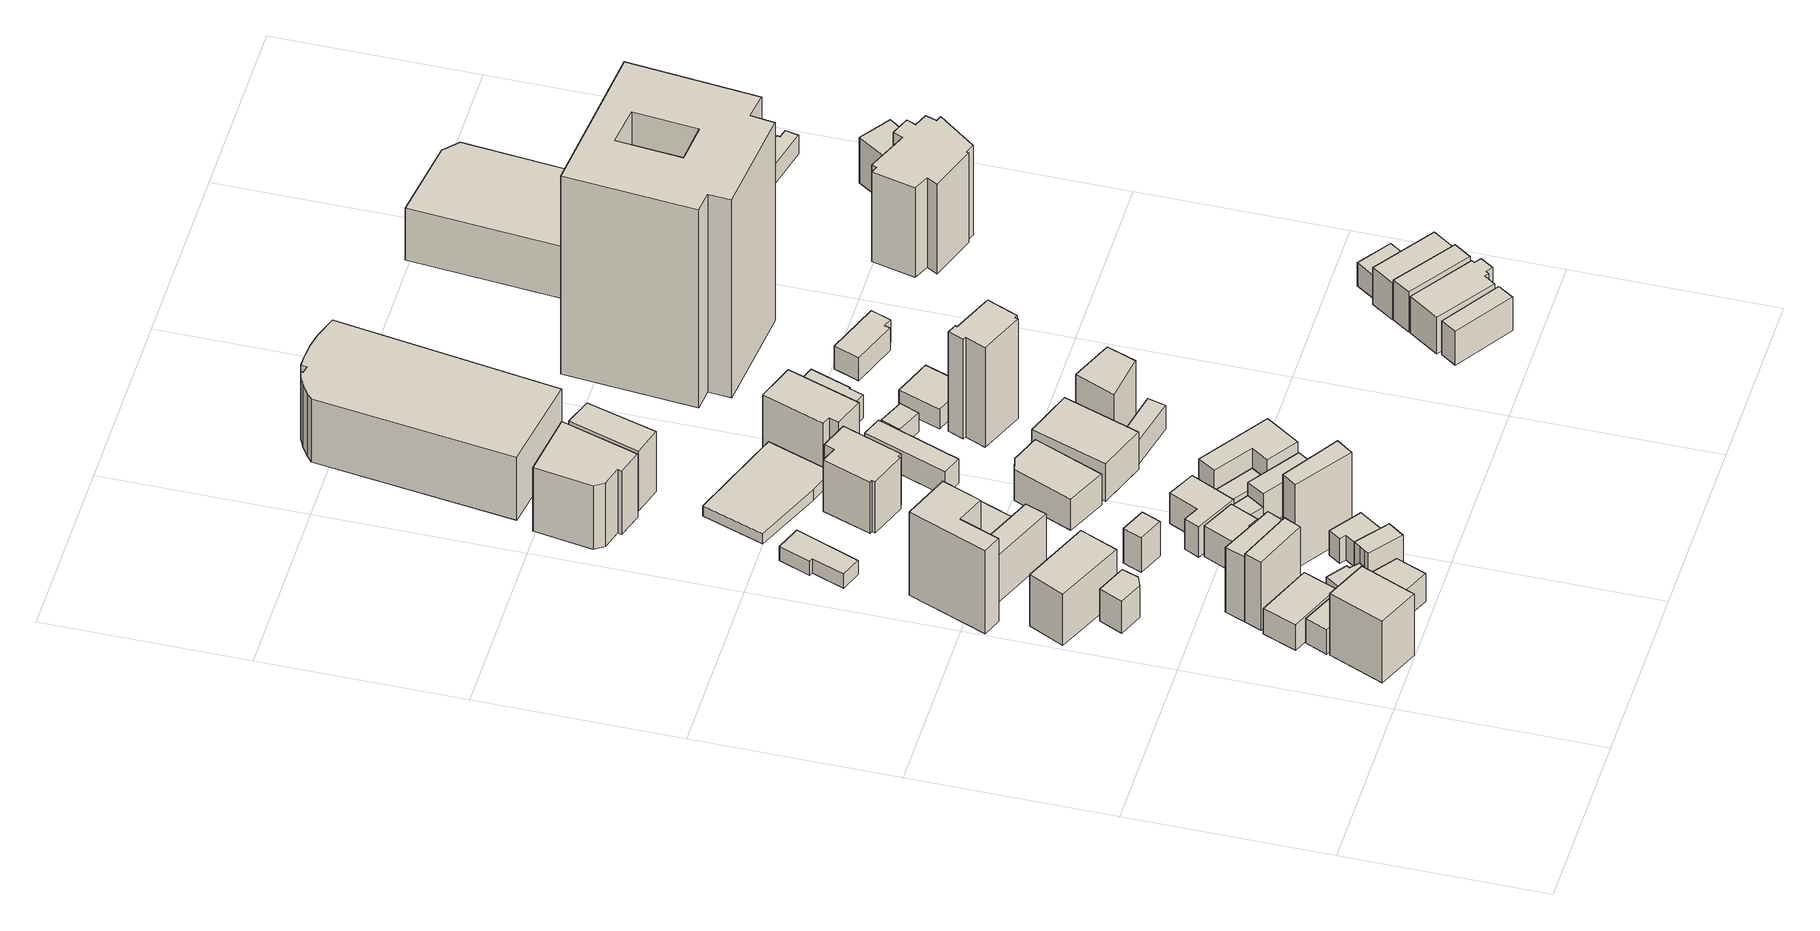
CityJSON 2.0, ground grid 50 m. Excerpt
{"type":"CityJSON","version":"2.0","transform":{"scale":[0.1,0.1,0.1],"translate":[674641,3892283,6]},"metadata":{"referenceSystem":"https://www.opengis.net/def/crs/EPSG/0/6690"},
"CityObjects":{
"building1":{"type":"Building","attributes":{"class":"3002","usage":"401","measuredHeight":18.6,"storeysAboveGround":5,"BuildingDetailAttribute.totalFloorArea":861.42,"BuildingDetailAttribute.buildingFootprintArea":172.28,"BuildingDetailAttribute.buildingRoofEdgeArea":172.28,"BuildingDetailAttribute.urbanPlanType":"21","BuildingDetailAttribute.landUseType":"212","BuildingDetailAttribute.surveyYear":2021,"BuildingIDAttribute.prefecture":"23","BuildingIDAttribute.city":"23106"},"address":[{"country":"日本","locality":"愛知県名古屋市"}],"geometry":[{"type":"Solid","lod":"1","boundaries":[[[[0,1,2,3]],[[2,4,5,3]],[[1,6,4,2]],[[0,7,6,1]],[[3,5,7,0]],[[4,6,7,5]]]]}]},
"building2":{"type":"Building","attributes":{"class":"3001","usage":"411","measuredHeight":17.5,"storeysAboveGround":2,"BuildingDetailAttribute.totalFloorArea":140.37,"BuildingDetailAttribute.buildingFootprintArea":70.19,"BuildingDetailAttribute.buildingRoofEdgeArea":70.19,"BuildingDetailAttribute.urbanPlanType":"21","BuildingDetailAttribute.landUseType":"211","BuildingDetailAttribute.surveyYear":2021,"BuildingIDAttribute.prefecture":"23","BuildingIDAttribute.city":"23106"},"address":[{"country":"日本","locality":"愛知県名古屋市"}],"geometry":[{"type":"Solid","lod":"1","boundaries":[[[[8,9,10,11]],[[10,12,13,11]],[[9,14,12,10]],[[8,15,14,9]],[[11,13,15,8]],[[12,14,15,13]]]]}]},
"building3":{"type":"Building","attributes":{"class":"3001","usage":"401","measuredHeight":13.4,"storeysAboveGround":2,"BuildingDetailAttribute.totalFloorArea":270.18,"BuildingDetailAttribute.buildingFootprintArea":135.09,"BuildingDetailAttribute.buildingRoofEdgeArea":135.09,"BuildingDetailAttribute.urbanPlanType":"21","BuildingDetailAttribute.landUseType":"212","BuildingDetailAttribute.surveyYear":2021,"BuildingIDAttribute.prefecture":"23","BuildingIDAttribute.city":"23106"},"address":[{"country":"日本","locality":"愛知県名古屋市"}],"geometry":[{"type":"Solid","lod":"1","boundaries":[[[[16,17,18,19]],[[18,20,21,19]],[[17,22,20,18]],[[16,23,22,17]],[[19,21,23,16]],[[20,22,23,21]]]]}]},
"building4":{"type":"Building","attributes":{"class":"3001","usage":"411","measuredHeight":12.6,"storeysAboveGround":2,"BuildingDetailAttribute.totalFloorArea":104.06,"BuildingDetailAttribute.buildingFootprintArea":52.03,"BuildingDetailAttribute.buildingRoofEdgeArea":52.03,"BuildingDetailAttribute.urbanPlanType":"21","BuildingDetailAttribute.landUseType":"211","BuildingDetailAttribute.surveyYear":2021,"BuildingIDAttribute.prefecture":"23","BuildingIDAttribute.city":"23106"},"address":[{"country":"日本","locality":"愛知県名古屋市"}],"geometry":[{"type":"Solid","lod":"1","boundaries":[[[[24,25,26,27,28]],[[27,29,30,28]],[[26,31,29,27]],[[25,32,31,26]],[[24,33,32,25]],[[28,30,33,24]],[[29,31,32,33,30]]]]}]},
"building5":{"type":"Building","attributes":{"class":"3001","usage":"401","measuredHeight":8.4,"storeysAboveGround":2,"BuildingDetailAttribute.totalFloorArea":259.31,"BuildingDetailAttribute.buildingFootprintArea":129.66,"BuildingDetailAttribute.buildingRoofEdgeArea":129.66,"BuildingDetailAttribute.urbanPlanType":"21","BuildingDetailAttribute.landUseType":"212","BuildingDetailAttribute.surveyYear":2021,"BuildingIDAttribute.prefecture":"23","BuildingIDAttribute.city":"23106"},"address":[{"country":"日本","locality":"愛知県名古屋市"}],"geometry":[{"type":"Solid","lod":"1","boundaries":[[[[34,35,36,37]],[[36,38,39,37]],[[35,40,38,36]],[[34,41,40,35]],[[37,39,41,34]],[[38,40,41,39]]]]}]},
"building6":{"type":"Building","attributes":{"class":"3002","usage":"401","measuredHeight":18.5,"storeysAboveGround":5,"BuildingDetailAttribute.totalFloorArea":937.95,"BuildingDetailAttribute.buildingFootprintArea":187.59,"BuildingDetailAttribute.buildingRoofEdgeArea":187.59,"BuildingDetailAttribute.urbanPlanType":"21","BuildingDetailAttribute.landUseType":"212","BuildingDetailAttribute.surveyYear":2021,"BuildingIDAttribute.prefecture":"23","BuildingIDAttribute.city":"23106"},"address":[{"country":"日本","locality":"愛知県名古屋市"}],"geometry":[{"type":"Solid","lod":"1","boundaries":[[[[42,43,44,45]],[[44,46,47,45]],[[43,48,46,44]],[[42,49,48,43]],[[45,47,49,42]],[[46,48,49,47]]]]}]},
"building7":{"type":"Building","attributes":{"class":"9999","usage":"412","measuredHeight":20.6,"storeysAboveGround":7,"BuildingDetailAttribute.totalFloorArea":478.21,"BuildingDetailAttribute.buildingFootprintArea":68.32,"BuildingDetailAttribute.buildingRoofEdgeArea":68.32,"BuildingDetailAttribute.urbanPlanType":"21","BuildingDetailAttribute.landUseType":"211","BuildingDetailAttribute.surveyYear":2021,"BuildingIDAttribute.prefecture":"23","BuildingIDAttribute.city":"23106"},"address":[{"country":"日本","locality":"愛知県名古屋市"}],"geometry":[{"type":"Solid","lod":"1","boundaries":[[[[50,51,52,53]],[[52,54,55,53]],[[51,56,54,52]],[[50,57,56,51]],[[53,55,57,50]],[[54,56,57,55]]]]}]},
"building8":{"type":"Building","attributes":{"class":"3002","usage":"412","measuredHeight":20.6,"storeysAboveGround":7,"BuildingDetailAttribute.totalFloorArea":540.97,"BuildingDetailAttribute.buildingFootprintArea":77.28,"BuildingDetailAttribute.buildingRoofEdgeArea":77.28,"BuildingDetailAttribute.urbanPlanType":"21","BuildingDetailAttribute.landUseType":"211","BuildingDetailAttribute.surveyYear":2021,"BuildingIDAttribute.prefecture":"23","BuildingIDAttribute.city":"23106"},"address":[{"country":"日本","locality":"愛知県名古屋市"}],"geometry":[{"type":"Solid","lod":"1","boundaries":[[[[52,58,59,53]],[[59,60,61,53]],[[58,62,60,59]],[[52,63,62,58]],[[53,61,63,52]],[[60,62,63,61]]]]}]},
"building9":{"type":"Building","attributes":{"class":"3001","usage":"402","measuredHeight":7.4,"storeysAboveGround":2,"BuildingDetailAttribute.totalFloorArea":60.34,"BuildingDetailAttribute.buildingFootprintArea":30.17,"BuildingDetailAttribute.buildingRoofEdgeArea":30.17,"BuildingDetailAttribute.urbanPlanType":"21","BuildingDetailAttribute.landUseType":"212","BuildingDetailAttribute.surveyYear":2021,"BuildingIDAttribute.prefecture":"23","BuildingIDAttribute.city":"23106"},"address":[{"country":"日本","locality":"愛知県名古屋市"}],"geometry":[{"type":"Solid","lod":"1","boundaries":[[[[64,65,66,67,68,69,70,71]],[[70,72,73,71]],[[69,74,72,70]],[[68,75,74,69]],[[67,76,75,68]],[[66,77,76,67]],[[65,78,77,66]],[[64,79,78,65]],[[71,73,79,64]],[[72,74,75,76,77,78,79,73]]]]}]},
"building10":{"type":"Building","attributes":{"class":"3002","usage":"412","measuredHeight":26.1,"storeysAboveGround":9,"BuildingDetailAttribute.totalFloorArea":1693.37,"BuildingDetailAttribute.buildingFootprintArea":188.15,"BuildingDetailAttribute.buildingRoofEdgeArea":188.15,"BuildingDetailAttribute.urbanPlanType":"21","BuildingDetailAttribute.landUseType":"211","BuildingDetailAttribute.surveyYear":2021,"BuildingIDAttribute.prefecture":"23","BuildingIDAttribute.city":"23106"},"address":[{"country":"日本","locality":"愛知県名古屋市"}],"geometry":[{"type":"Solid","lod":"1","boundaries":[[[[80,81,82,83,84,85]],[[84,86,87,85]],[[83,88,86,84]],[[82,89,88,83]],[[81,90,89,82]],[[80,91,90,81]],[[85,87,91,80]],[[86,88,89,90,91,87]]]]}]},
"building11":{"type":"Building","attributes":{"class":"3002","usage":"402","measuredHeight":12.4,"storeysAboveGround":3,"BuildingDetailAttribute.totalFloorArea":146.94,"BuildingDetailAttribute.buildingFootprintArea":48.98,"BuildingDetailAttribute.buildingRoofEdgeArea":48.98,"BuildingDetailAttribute.urbanPlanType":"21","BuildingDetailAttribute.landUseType":"212","BuildingDetailAttribute.surveyYear":2021,"BuildingIDAttribute.prefecture":"23","BuildingIDAttribute.city":"23106"},"address":[{"country":"日本","locality":"愛知県名古屋市"}],"geometry":[{"type":"Solid","lod":"1","boundaries":[[[[92,93,94,95,71,70,96,97]],[[96,98,99,97]],[[70,100,98,96]],[[71,101,100,70]],[[95,102,101,71]],[[94,103,102,95]],[[93,104,103,94]],[[92,105,104,93]],[[97,99,105,92]],[[98,100,101,102,103,104,105,99]]]]}]},
"building12":{"type":"Building","attributes":{"class":"3002","usage":"422","measuredHeight":16.2,"storeysAboveGround":5,"BuildingDetailAttribute.totalFloorArea":543.98,"BuildingDetailAttribute.buildingFootprintArea":108.8,"BuildingDetailAttribute.buildingRoofEdgeArea":108.8,"BuildingDetailAttribute.urbanPlanType":"21","BuildingDetailAttribute.landUseType":"214","BuildingDetailAttribute.surveyYear":2021,"BuildingIDAttribute.prefecture":"23","BuildingIDAttribute.city":"23106"},"address":[{"country":"日本","locality":"愛知県名古屋市"}],"geometry":[{"type":"Solid","lod":"1","boundaries":[[[[106,107,108,109,110]],[[109,111,112,110]],[[108,113,111,109]],[[107,114,113,108]],[[106,115,114,107]],[[110,112,115,106]],[[111,113,114,115,112]]]]}]},
"building13":{"type":"Building","attributes":{"class":"3001","usage":"411","measuredHeight":9.3,"storeysAboveGround":3,"BuildingDetailAttribute.totalFloorArea":331.81,"BuildingDetailAttribute.buildingFootprintArea":110.6,"BuildingDetailAttribute.buildingRoofEdgeArea":110.6,"BuildingDetailAttribute.urbanPlanType":"21","BuildingDetailAttribute.landUseType":"211","BuildingDetailAttribute.surveyYear":2021,"BuildingIDAttribute.prefecture":"23","BuildingIDAttribute.city":"23106"},"address":[{"country":"日本","locality":"愛知県名古屋市"}],"geometry":[{"type":"Solid","lod":"1","boundaries":[[[[116,117,118,119,120,121]],[[120,122,123,121]],[[119,124,122,120]],[[118,125,124,119]],[[117,126,125,118]],[[116,127,126,117]],[[121,123,127,116]],[[122,124,125,126,127,123]]]]}]},
"building14":{"type":"Building","attributes":{"class":"3001","usage":"431","measuredHeight":4.3,"storeysAboveGround":1,"BuildingDetailAttribute.totalFloorArea":103.66,"BuildingDetailAttribute.buildingFootprintArea":103.66,"BuildingDetailAttribute.buildingRoofEdgeArea":103.66,"BuildingDetailAttribute.urbanPlanType":"21","BuildingDetailAttribute.landUseType":"222","BuildingDetailAttribute.surveyYear":2021,"BuildingIDAttribute.prefecture":"23","BuildingIDAttribute.city":"23106"},"address":[{"country":"日本","locality":"愛知県名古屋市"}],"geometry":[{"type":"Solid","lod":"1","boundaries":[[[[128,129,130,131,132,133]],[[132,134,135,133]],[[131,136,134,132]],[[130,137,136,131]],[[129,138,137,130]],[[128,139,138,129]],[[133,135,139,128]],[[134,136,137,138,139,135]]]]}]},
"building15":{"type":"Building","attributes":{"class":"3001","usage":"413","measuredHeight":26.4,"storeysAboveGround":2,"BuildingDetailAttribute.totalFloorArea":150.84,"BuildingDetailAttribute.buildingFootprintArea":75.42,"BuildingDetailAttribute.buildingRoofEdgeArea":75.42,"BuildingDetailAttribute.urbanPlanType":"21","BuildingDetailAttribute.landUseType":"223","BuildingDetailAttribute.surveyYear":2021,"BuildingIDAttribute.prefecture":"23","BuildingIDAttribute.city":"23106"},"address":[{"country":"日本","locality":"愛知県名古屋市"}],"geometry":[{"type":"Solid","lod":"1","boundaries":[[[[140,141,142,143,144,145]],[[144,146,147,145]],[[143,148,146,144]],[[142,149,148,143]],[[141,150,149,142]],[[140,151,150,141]],[[145,147,151,140]],[[146,148,149,150,151,147]]]]}]},
"building16":{"type":"Building","attributes":{"class":"3001","usage":"411","measuredHeight":10.5,"storeysAboveGround":4,"BuildingDetailAttribute.totalFloorArea":137.6,"BuildingDetailAttribute.buildingFootprintArea":34.4,"BuildingDetailAttribute.buildingRoofEdgeArea":34.4,"BuildingDetailAttribute.urbanPlanType":"21","BuildingDetailAttribute.landUseType":"211","BuildingDetailAttribute.surveyYear":2021,"BuildingIDAttribute.prefecture":"23","BuildingIDAttribute.city":"23106"},"address":[{"country":"日本","locality":"愛知県名古屋市"}],"geometry":[{"type":"Solid","lod":"1","boundaries":[[[[152,153,154,155]],[[154,156,157,155]],[[153,158,156,154]],[[152,159,158,153]],[[155,157,159,152]],[[156,158,159,157]]]]}]},
"building17":{"type":"Building","attributes":{"class":"3002","usage":"401","measuredHeight":16.3,"storeysAboveGround":2,"BuildingDetailAttribute.totalFloorArea":412.41,"BuildingDetailAttribute.buildingFootprintArea":206.21,"BuildingDetailAttribute.buildingRoofEdgeArea":206.21,"BuildingDetailAttribute.urbanPlanType":"21","BuildingDetailAttribute.landUseType":"212","BuildingDetailAttribute.surveyYear":2021,"BuildingIDAttribute.prefecture":"23","BuildingIDAttribute.city":"23106"},"address":[{"country":"日本","locality":"愛知県名古屋市"}],"geometry":[{"type":"Solid","lod":"1","boundaries":[[[[160,161,162,163,164]],[[163,165,166,164]],[[162,167,165,163]],[[161,168,167,162]],[[160,169,168,161]],[[164,166,169,160]],[[165,167,168,169,166]]]]}]},
"building18":{"type":"Building","attributes":{"class":"3002","usage":"412","measuredHeight":27.3,"storeysAboveGround":7,"BuildingDetailAttribute.totalFloorArea":548.34,"BuildingDetailAttribute.buildingFootprintArea":78.33,"BuildingDetailAttribute.buildingRoofEdgeArea":78.33,"BuildingDetailAttribute.urbanPlanType":"21","BuildingDetailAttribute.landUseType":"211","BuildingDetailAttribute.surveyYear":2021,"BuildingIDAttribute.prefecture":"23","BuildingIDAttribute.city":"23106"},"address":[{"country":"日本","locality":"愛知県名古屋市"}],"geometry":[{"type":"Solid","lod":"1","boundaries":[[[[170,171,172,173]],[[172,174,175,173]],[[171,176,174,172]],[[170,177,176,171]],[[173,175,177,170]],[[174,176,177,175]]]]}]},
"building19":{"type":"Building","attributes":{"class":"3002","usage":"401","measuredHeight":9.2,"storeysAboveGround":3,"BuildingDetailAttribute.totalFloorArea":333,"BuildingDetailAttribute.buildingFootprintArea":111,"BuildingDetailAttribute.buildingRoofEdgeArea":111,"BuildingDetailAttribute.urbanPlanType":"21","BuildingDetailAttribute.landUseType":"212","BuildingDetailAttribute.surveyYear":2021,"BuildingIDAttribute.prefecture":"23","BuildingIDAttribute.city":"23106"},"address":[{"country":"日本","locality":"愛知県名古屋市"}],"geometry":[{"type":"Solid","lod":"1","boundaries":[[[[178,179,180,181,182,183]],[[182,184,185,183]],[[181,186,184,182]],[[180,187,186,181]],[[179,188,187,180]],[[178,189,188,179]],[[183,185,189,178]],[[184,186,187,188,189,185]]]]}]},
"building20":{"type":"Building","attributes":{"class":"3001","usage":"401","measuredHeight":10.1,"storeysAboveGround":2,"BuildingDetailAttribute.totalFloorArea":52.6,"BuildingDetailAttribute.buildingFootprintArea":26.3,"BuildingDetailAttribute.buildingRoofEdgeArea":26.3,"BuildingDetailAttribute.urbanPlanType":"21","BuildingDetailAttribute.landUseType":"212","BuildingDetailAttribute.surveyYear":2021,"BuildingIDAttribute.prefecture":"23","BuildingIDAttribute.city":"23106"},"address":[{"country":"日本","locality":"愛知県名古屋市"}],"geometry":[{"type":"Solid","lod":"1","boundaries":[[[[190,191,192,193]],[[192,194,195,193]],[[191,196,194,192]],[[190,197,196,191]],[[193,195,197,190]],[[194,196,197,195]]]]}]},
"building21":{"type":"Building","attributes":{"class":"9999","usage":"401","measuredHeight":13.1,"storeysAboveGround":2,"BuildingDetailAttribute.totalFloorArea":113.95,"BuildingDetailAttribute.buildingFootprintArea":56.98,"BuildingDetailAttribute.buildingRoofEdgeArea":56.98,"BuildingDetailAttribute.urbanPlanType":"21","BuildingDetailAttribute.landUseType":"212","BuildingDetailAttribute.surveyYear":2021,"BuildingIDAttribute.prefecture":"23","BuildingIDAttribute.city":"23106"},"address":[{"country":"日本","locality":"愛知県名古屋市"}],"geometry":[{"type":"Solid","lod":"1","boundaries":[[[[198,199,200,201]],[[200,202,203,201]],[[199,204,202,200]],[[198,205,204,199]],[[201,203,205,198]],[[202,204,205,203]]]]}]},
"building22":{"type":"Building","attributes":{"class":"3002","usage":"401","measuredHeight":11.2,"storeysAboveGround":3,"BuildingDetailAttribute.totalFloorArea":230.41,"BuildingDetailAttribute.buildingFootprintArea":76.8,"BuildingDetailAttribute.buildingRoofEdgeArea":76.8,"BuildingDetailAttribute.urbanPlanType":"21","BuildingDetailAttribute.landUseType":"212","BuildingDetailAttribute.surveyYear":2021,"BuildingIDAttribute.prefecture":"23","BuildingIDAttribute.city":"23106"},"address":[{"country":"日本","locality":"愛知県名古屋市"}],"geometry":[{"type":"Solid","lod":"1","boundaries":[[[[206,207,208,209]],[[208,210,211,209]],[[207,212,210,208]],[[206,213,212,207]],[[209,211,213,206]],[[210,212,213,211]]]]}]},
"building23":{"type":"Building","attributes":{"class":"3002","usage":"402","measuredHeight":19.2,"storeysAboveGround":5,"BuildingDetailAttribute.totalFloorArea":1369.75,"BuildingDetailAttribute.buildingFootprintArea":273.95,"BuildingDetailAttribute.buildingRoofEdgeArea":273.95,"BuildingDetailAttribute.urbanPlanType":"21","BuildingDetailAttribute.landUseType":"212","BuildingDetailAttribute.surveyYear":2021,"BuildingIDAttribute.prefecture":"23","BuildingIDAttribute.city":"23106"},"address":[{"country":"日本","locality":"愛知県名古屋市中区千代田五丁目７０５"}],"geometry":[{"type":"Solid","lod":"1","boundaries":[[[[214,215,216,217,218,219,220]],[[219,221,222,220]],[[218,223,221,219]],[[217,224,223,218]],[[216,225,224,217]],[[215,226,225,216]],[[214,227,226,215]],[[220,222,227,214]],[[221,223,224,225,226,227,222]]]]}]},
"building24":{"type":"Building","attributes":{"class":"3002","usage":"401","measuredHeight":19.5,"storeysAboveGround":4,"BuildingDetailAttribute.totalFloorArea":718.8,"BuildingDetailAttribute.buildingFootprintArea":179.7,"BuildingDetailAttribute.buildingRoofEdgeArea":179.7,"BuildingDetailAttribute.urbanPlanType":"21","BuildingDetailAttribute.landUseType":"212","BuildingDetailAttribute.surveyYear":2021,"BuildingIDAttribute.prefecture":"23","BuildingIDAttribute.city":"23106"},"address":[{"country":"日本","locality":"愛知県名古屋市"}],"geometry":[{"type":"Solid","lod":"1","boundaries":[[[[228,229,230,231,232,233,234,235,236,237]],[[236,238,239,237]],[[235,240,238,236]],[[234,241,240,235]],[[233,242,241,234]],[[232,243,242,233]],[[231,244,243,232]],[[230,245,244,231]],[[229,246,245,230]],[[228,247,246,229]],[[237,239,247,228]],[[238,240,241,242,243,244,245,246,247,239]]]]}]},
"building25":{"type":"Building","attributes":{"class":"3001","usage":"422","measuredHeight":14.4,"storeysAboveGround":3,"BuildingDetailAttribute.totalFloorArea":583.63,"BuildingDetailAttribute.buildingFootprintArea":194.54,"BuildingDetailAttribute.buildingRoofEdgeArea":194.54,"BuildingDetailAttribute.urbanPlanType":"21","BuildingDetailAttribute.landUseType":"214","BuildingDetailAttribute.surveyYear":2021,"BuildingIDAttribute.prefecture":"23","BuildingIDAttribute.city":"23106"},"address":[{"country":"日本","locality":"愛知県名古屋市中区千代田五丁目１５０１"}],"geometry":[{"type":"Solid","lod":"1","boundaries":[[[[248,249,250,251,252]],[[251,253,254,252]],[[250,255,253,251]],[[249,256,255,250]],[[248,257,256,249]],[[252,254,257,248]],[[253,255,256,257,254]]]]}]},
"building26":{"type":"Building","attributes":{"class":"3002","usage":"401","measuredHeight":14.2,"storeysAboveGround":4,"BuildingDetailAttribute.totalFloorArea":604,"BuildingDetailAttribute.buildingFootprintArea":151,"BuildingDetailAttribute.buildingRoofEdgeArea":151,"BuildingDetailAttribute.urbanPlanType":"21","BuildingDetailAttribute.landUseType":"212","BuildingDetailAttribute.surveyYear":2021,"BuildingIDAttribute.prefecture":"23","BuildingIDAttribute.city":"23106"},"address":[{"country":"日本","locality":"愛知県名古屋市"}],"geometry":[{"type":"Solid","lod":"1","boundaries":[[[[258,259,260,261,262,263]],[[262,264,265,263]],[[261,266,264,262]],[[260,267,266,261]],[[259,268,267,260]],[[258,269,268,259]],[[263,265,269,258]],[[264,266,267,268,269,265]]]]}]},
"building27":{"type":"Building","attributes":{"class":"3003","usage":"431","measuredHeight":4.3,"storeysAboveGround":1,"BuildingDetailAttribute.totalFloorArea":435.88,"BuildingDetailAttribute.buildingFootprintArea":435.88,"BuildingDetailAttribute.buildingRoofEdgeArea":435.88,"BuildingDetailAttribute.urbanPlanType":"21","BuildingDetailAttribute.landUseType":"222","BuildingDetailAttribute.surveyYear":2021,"BuildingIDAttribute.prefecture":"23","BuildingIDAttribute.city":"23106"},"address":[{"country":"日本","locality":"愛知県名古屋市"}],"geometry":[{"type":"Solid","lod":"1","boundaries":[[[[270,271,272,273,274]],[[273,275,276,274]],[[272,277,275,273]],[[271,278,277,272]],[[270,279,278,271]],[[274,276,279,270]],[[275,277,278,279,276]]]]}]},
"building28":{"type":"Building","attributes":{"class":"3002","usage":"401","measuredHeight":19.1,"storeysAboveGround":5,"BuildingDetailAttribute.totalFloorArea":675.75,"BuildingDetailAttribute.buildingFootprintArea":135.15,"BuildingDetailAttribute.buildingRoofEdgeArea":135.15,"BuildingDetailAttribute.urbanPlanType":"21","BuildingDetailAttribute.landUseType":"212","BuildingDetailAttribute.surveyYear":2021,"BuildingIDAttribute.prefecture":"23","BuildingIDAttribute.city":"23106"},"address":[{"country":"日本","locality":"愛知県名古屋市"}],"geometry":[{"type":"Solid","lod":"1","boundaries":[[[[280,281,282,283]],[[282,284,285,283]],[[281,286,284,282]],[[280,287,286,281]],[[283,285,287,280]],[[284,286,287,285]]]]}]},
"building29":{"type":"Building","attributes":{"class":"3002","usage":"422","measuredHeight":12.3,"storeysAboveGround":3,"BuildingDetailAttribute.totalFloorArea":775.53,"BuildingDetailAttribute.buildingFootprintArea":258.51,"BuildingDetailAttribute.buildingRoofEdgeArea":258.51,"BuildingDetailAttribute.urbanPlanType":"21","BuildingDetailAttribute.landUseType":"214","BuildingDetailAttribute.surveyYear":2021,"BuildingIDAttribute.prefecture":"23","BuildingIDAttribute.city":"23106"},"address":[{"country":"日本","locality":"愛知県名古屋市"}],"geometry":[{"type":"Solid","lod":"1","boundaries":[[[[288,289,290,291]],[[290,292,293,291]],[[289,294,292,290]],[[288,295,294,289]],[[291,293,295,288]],[[292,294,295,293]]]]}]},
"building30":{"type":"Building","attributes":{"class":"9999","usage":"431","measuredHeight":7.3,"storeysAboveGround":2,"BuildingDetailAttribute.totalFloorArea":230.33,"BuildingDetailAttribute.buildingFootprintArea":115.17,"BuildingDetailAttribute.buildingRoofEdgeArea":115.17,"BuildingDetailAttribute.urbanPlanType":"21","BuildingDetailAttribute.landUseType":"213","BuildingDetailAttribute.surveyYear":2021,"BuildingIDAttribute.prefecture":"23","BuildingIDAttribute.city":"23106"},"address":[{"country":"日本","locality":"愛知県名古屋市"}],"geometry":[{"type":"Solid","lod":"1","boundaries":[[[[296,297,298,299]],[[298,300,301,299]],[[297,302,300,298]],[[296,303,302,297]],[[299,301,303,296]],[[300,302,303,301]]]]}]},
"building31":{"type":"Building","attributes":{"class":"3001","usage":"454","measuredHeight":7.1,"storeysAboveGround":2,"BuildingDetailAttribute.totalFloorArea":122.07,"BuildingDetailAttribute.buildingFootprintArea":61.04,"BuildingDetailAttribute.buildingRoofEdgeArea":61.04,"BuildingDetailAttribute.urbanPlanType":"21","BuildingDetailAttribute.landUseType":"223","BuildingDetailAttribute.surveyYear":2021,"BuildingIDAttribute.prefecture":"23","BuildingIDAttribute.city":"23106"},"address":[{"country":"日本","locality":"愛知県名古屋市"}],"geometry":[{"type":"Solid","lod":"1","boundaries":[[[[304,305,306,307]],[[306,308,309,307]],[[305,310,308,306]],[[304,311,310,305]],[[307,309,311,304]],[[308,310,311,309]]]]}]},
"building32":{"type":"Building","attributes":{"class":"3002","usage":"401","measuredHeight":18,"storeysAboveGround":4,"BuildingDetailAttribute.totalFloorArea":754.43,"BuildingDetailAttribute.buildingFootprintArea":188.61,"BuildingDetailAttribute.buildingRoofEdgeArea":188.61,"BuildingDetailAttribute.urbanPlanType":"21","BuildingDetailAttribute.landUseType":"212","BuildingDetailAttribute.surveyYear":2021,"BuildingIDAttribute.prefecture":"23","BuildingIDAttribute.city":"23106"},"address":[{"country":"日本","locality":"愛知県名古屋市"}],"geometry":[{"type":"Solid","lod":"1","boundaries":[[[[312,313,314,315,316,317]],[[316,318,319,317]],[[315,320,318,316]],[[314,321,320,315]],[[313,322,321,314]],[[312,323,322,313]],[[317,319,323,312]],[[318,320,321,322,323,319]]]]}]},
"building33":{"type":"Building","attributes":{"class":"3002","usage":"402","measuredHeight":21,"storeysAboveGround":4,"BuildingDetailAttribute.totalFloorArea":5615.31,"BuildingDetailAttribute.buildingFootprintArea":1403.83,"BuildingDetailAttribute.buildingRoofEdgeArea":1403.83,"BuildingDetailAttribute.urbanPlanType":"21","BuildingDetailAttribute.landUseType":"212","BuildingDetailAttribute.surveyYear":2021,"BuildingIDAttribute.prefecture":"23","BuildingIDAttribute.city":"23106"},"address":[{"country":"日本","locality":"愛知県名古屋市中区千代田五丁目７０１"}],"geometry":[{"type":"Solid","lod":"1","boundaries":[[[[324,325,326,327,328,329,330,331,332,333,334,335,336,337]],[[336,338,339,337]],[[335,340,338,336]],[[334,341,340,335]],[[333,342,341,334]],[[332,343,342,333]],[[331,344,343,332]],[[330,345,344,331]],[[329,346,345,330]],[[328,347,346,329]],[[327,348,347,328]],[[326,349,348,327]],[[325,350,349,326]],[[324,351,350,325]],[[337,339,351,324]],[[338,340,341,342,343,344,345,346,347,348,349,350,351,339]]]]}]},
"building34":{"type":"Building","attributes":{"class":"3001","usage":"411","measuredHeight":6.8,"storeysAboveGround":2,"BuildingDetailAttribute.totalFloorArea":72.34,"BuildingDetailAttribute.buildingFootprintArea":36.17,"BuildingDetailAttribute.buildingRoofEdgeArea":36.17,"BuildingDetailAttribute.urbanPlanType":"21","BuildingDetailAttribute.landUseType":"211","BuildingDetailAttribute.surveyYear":2021,"BuildingIDAttribute.prefecture":"23","BuildingIDAttribute.city":"23106"},"address":[{"country":"日本","locality":"愛知県名古屋市"}],"geometry":[{"type":"Solid","lod":"1","boundaries":[[[[352,353,354,355]],[[354,356,357,355]],[[353,358,356,354]],[[352,359,358,353]],[[355,357,359,352]],[[356,358,359,357]]]]}]},
"building35":{"type":"Building","attributes":{"class":"3002","usage":"401","measuredHeight":22.2,"storeysAboveGround":6,"BuildingDetailAttribute.totalFloorArea":661.15,"BuildingDetailAttribute.buildingFootprintArea":110.19,"BuildingDetailAttribute.buildingRoofEdgeArea":110.19,"BuildingDetailAttribute.urbanPlanType":"21","BuildingDetailAttribute.landUseType":"212","BuildingDetailAttribute.surveyYear":2021,"BuildingIDAttribute.prefecture":"23","BuildingIDAttribute.city":"23106"},"address":[{"country":"日本","locality":"愛知県名古屋市"}],"geometry":[{"type":"Solid","lod":"1","boundaries":[[[[360,361,362,363]],[[362,364,365,363]],[[361,366,364,362]],[[360,367,366,361]],[[363,365,367,360]],[[364,366,367,365]]]]}]},
"building36":{"type":"Building","attributes":{"class":"3002","usage":"412","measuredHeight":31.1,"storeysAboveGround":10,"BuildingDetailAttribute.totalFloorArea":1217.74,"BuildingDetailAttribute.buildingFootprintArea":121.77,"BuildingDetailAttribute.buildingRoofEdgeArea":121.77,"BuildingDetailAttribute.urbanPlanType":"21","BuildingDetailAttribute.landUseType":"211","BuildingDetailAttribute.surveyYear":2021,"BuildingIDAttribute.prefecture":"23","BuildingIDAttribute.city":"23106"},"address":[{"country":"日本","locality":"愛知県名古屋市中区千代田五丁目６０９－２"}],"geometry":[{"type":"Solid","lod":"1","boundaries":[[[[368,369,370,371,372,373,374,375,376,377,378]],[[377,379,380,378]],[[376,381,379,377]],[[375,382,381,376]],[[374,383,382,375]],[[373,384,383,374]],[[372,385,384,373]],[[371,386,385,372]],[[370,387,386,371]],[[369,388,387,370]],[[368,389,388,369]],[[378,380,389,368]],[[379,381,382,383,384,385,386,387,388,389,380]]]]}]},
"building37":{"type":"Building","attributes":{"class":"3001","usage":"411","measuredHeight":8,"storeysAboveGround":2,"BuildingDetailAttribute.totalFloorArea":128.78,"BuildingDetailAttribute.buildingFootprintArea":64.39,"BuildingDetailAttribute.buildingRoofEdgeArea":64.39,"BuildingDetailAttribute.urbanPlanType":"21","BuildingDetailAttribute.landUseType":"211","BuildingDetailAttribute.surveyYear":2021,"BuildingIDAttribute.prefecture":"23","BuildingIDAttribute.city":"23106"},"address":[{"country":"日本","locality":"愛知県名古屋市"}],"geometry":[{"type":"Solid","lod":"1","boundaries":[[[[390,391,392,393,394,395,396,397]],[[396,398,399,397]],[[395,400,398,396]],[[394,401,400,395]],[[393,402,401,394]],[[392,403,402,393]],[[391,404,403,392]],[[390,405,404,391]],[[397,399,405,390]],[[398,400,401,402,403,404,405,399]]]]}]},
"building38":{"type":"Building","attributes":{"class":"9999","usage":"411","measuredHeight":7.3,"storeysAboveGround":2,"BuildingDetailAttribute.totalFloorArea":410.95,"BuildingDetailAttribute.buildingFootprintArea":205.48,"BuildingDetailAttribute.buildingRoofEdgeArea":205.48,"BuildingDetailAttribute.urbanPlanType":"21","BuildingDetailAttribute.landUseType":"211","BuildingDetailAttribute.surveyYear":2021,"BuildingIDAttribute.prefecture":"23","BuildingIDAttribute.city":"23106"},"address":[{"country":"日本","locality":"愛知県名古屋市"}],"geometry":[{"type":"Solid","lod":"1","boundaries":[[[[406,407,408,409,410,411,412,413]],[[412,414,415,413]],[[411,416,414,412]],[[410,417,416,411]],[[409,418,417,410]],[[408,419,418,409]],[[407,420,419,408]],[[406,421,420,407]],[[413,415,421,406]],[[414,416,417,418,419,420,421,415]]]]}]},
"building39":{"type":"Building","attributes":{"class":"3001","usage":"411","measuredHeight":7.9,"storeysAboveGround":2,"BuildingDetailAttribute.totalFloorArea":188.2,"BuildingDetailAttribute.buildingFootprintArea":94.1,"BuildingDetailAttribute.buildingRoofEdgeArea":94.1,"BuildingDetailAttribute.urbanPlanType":"21","BuildingDetailAttribute.landUseType":"211","BuildingDetailAttribute.surveyYear":2021,"BuildingIDAttribute.prefecture":"23","BuildingIDAttribute.city":"23106"},"address":[{"country":"日本","locality":"愛知県名古屋市"}],"geometry":[{"type":"Solid","lod":"1","boundaries":[[[[422,423,424,425,426,427]],[[426,428,429,427]],[[425,430,428,426]],[[424,431,430,425]],[[423,432,431,424]],[[422,433,432,423]],[[427,429,433,422]],[[428,430,431,432,433,429]]]]}]},
"building40":{"type":"Building","attributes":{"class":"9999","usage":"413","measuredHeight":24.2,"storeysAboveGround":3,"BuildingDetailAttribute.totalFloorArea":240.5,"BuildingDetailAttribute.buildingFootprintArea":80.17,"BuildingDetailAttribute.buildingRoofEdgeArea":80.17,"BuildingDetailAttribute.urbanPlanType":"21","BuildingDetailAttribute.landUseType":"212","BuildingDetailAttribute.surveyYear":2021,"BuildingIDAttribute.prefecture":"23","BuildingIDAttribute.city":"23106"},"address":[{"country":"日本","locality":"愛知県名古屋市"}],"geometry":[{"type":"Solid","lod":"1","boundaries":[[[[434,435,436,437]],[[436,438,439,437]],[[435,440,438,436]],[[434,441,440,435]],[[437,439,441,434]],[[438,440,441,439]]]]}]},
"building41":{"type":"Building","attributes":{"class":"3002","usage":"401","measuredHeight":13.1,"storeysAboveGround":3,"BuildingDetailAttribute.totalFloorArea":514.28,"BuildingDetailAttribute.buildingFootprintArea":171.43,"BuildingDetailAttribute.buildingRoofEdgeArea":171.43,"BuildingDetailAttribute.urbanPlanType":"21","BuildingDetailAttribute.landUseType":"212","BuildingDetailAttribute.surveyYear":2021,"BuildingIDAttribute.prefecture":"23","BuildingIDAttribute.city":"23106"},"address":[{"country":"日本","locality":"愛知県名古屋市"}],"geometry":[{"type":"Solid","lod":"1","boundaries":[[[[442,443,444,445,446,447,448,449,450,451]],[[450,452,453,451]],[[449,454,452,450]],[[448,455,454,449]],[[447,456,455,448]],[[446,457,456,447]],[[445,458,457,446]],[[444,459,458,445]],[[443,460,459,444]],[[442,461,460,443]],[[451,453,461,442]],[[452,454,455,456,457,458,459,460,461,453]]]]}]},
"building42":{"type":"Building","attributes":{"class":"3002","usage":"412","measuredHeight":67.9,"storeysAboveGround":21,"BuildingDetailAttribute.totalFloorArea":27453.64,"BuildingDetailAttribute.buildingFootprintArea":1307.32,"BuildingDetailAttribute.buildingRoofEdgeArea":1307.32,"BuildingDetailAttribute.urbanPlanType":"21","BuildingDetailAttribute.landUseType":"211","BuildingDetailAttribute.surveyYear":2021,"BuildingIDAttribute.prefecture":"23","BuildingIDAttribute.city":"23106"},"address":[{"country":"日本","locality":"愛知県名古屋市"}],"geometry":[{"type":"Solid","lod":"1","boundaries":[[[[462,463,464,465,466,467,468,469],[470,471,472,473]],[[468,474,475,469]],[[467,476,474,468]],[[466,477,476,467]],[[465,478,477,466]],[[464,479,478,465]],[[463,480,479,464]],[[462,481,480,463]],[[469,475,481,462]],[[472,482,483,473]],[[471,484,482,472]],[[470,485,484,471]],[[473,483,485,470]],[[474,476,477,478,479,480,481,475],[482,484,485,483]]]]}]},
"building43":{"type":"Building","attributes":{"class":"3002","usage":"401","measuredHeight":14.1,"storeysAboveGround":3,"BuildingDetailAttribute.totalFloorArea":282.3,"BuildingDetailAttribute.buildingFootprintArea":94.1,"BuildingDetailAttribute.buildingRoofEdgeArea":94.1,"BuildingDetailAttribute.urbanPlanType":"21","BuildingDetailAttribute.landUseType":"212","BuildingDetailAttribute.surveyYear":2021,"BuildingIDAttribute.prefecture":"23","BuildingIDAttribute.city":"23106"},"address":[{"country":"日本","locality":"愛知県名古屋市"}],"geometry":[{"type":"Solid","lod":"1","boundaries":[[[[486,487,488,489]],[[488,490,491,489]],[[487,492,490,488]],[[486,493,492,487]],[[489,491,493,486]],[[490,492,493,491]]]]}]},
"building44":{"type":"Building","attributes":{"class":"3002","usage":"401","measuredHeight":13.1,"storeysAboveGround":3,"BuildingDetailAttribute.totalFloorArea":365.24,"BuildingDetailAttribute.buildingFootprintArea":121.75,"BuildingDetailAttribute.buildingRoofEdgeArea":121.75,"BuildingDetailAttribute.urbanPlanType":"21","BuildingDetailAttribute.landUseType":"212","BuildingDetailAttribute.surveyYear":2021,"BuildingIDAttribute.prefecture":"23","BuildingIDAttribute.city":"23106"},"address":[{"country":"日本","locality":"愛知県名古屋市"}],"geometry":[{"type":"Solid","lod":"1","boundaries":[[[[494,495,496,497]],[[496,498,499,497]],[[495,500,498,496]],[[494,501,500,495]],[[497,499,501,494]],[[498,500,501,499]]]]}]},
"building45":{"type":"Building","attributes":{"class":"3001","usage":"411","measuredHeight":17,"storeysAboveGround":2,"BuildingDetailAttribute.totalFloorArea":103.81,"BuildingDetailAttribute.buildingFootprintArea":51.91,"BuildingDetailAttribute.buildingRoofEdgeArea":51.91,"BuildingDetailAttribute.urbanPlanType":"21","BuildingDetailAttribute.landUseType":"211","BuildingDetailAttribute.surveyYear":2021,"BuildingIDAttribute.prefecture":"23","BuildingIDAttribute.city":"23106"},"address":[{"country":"日本","locality":"愛知県名古屋市"}],"geometry":[{"type":"Solid","lod":"1","boundaries":[[[[502,503,504,505,506,507]],[[506,508,509,507]],[[505,510,508,506]],[[504,511,510,505]],[[503,512,511,504]],[[502,513,512,503]],[[507,509,513,502]],[[508,510,511,512,513,509]]]]}]},
"building46":{"type":"Building","attributes":{"class":"3002","usage":"412","measuredHeight":38.1,"storeysAboveGround":9,"BuildingDetailAttribute.totalFloorArea":2883.97,"BuildingDetailAttribute.buildingFootprintArea":320.44,"BuildingDetailAttribute.buildingRoofEdgeArea":320.44,"BuildingDetailAttribute.urbanPlanType":"21","BuildingDetailAttribute.landUseType":"211","BuildingDetailAttribute.surveyYear":2021,"BuildingIDAttribute.prefecture":"23","BuildingIDAttribute.city":"23106"},"address":[{"country":"日本","locality":"愛知県名古屋市"}],"geometry":[{"type":"Solid","lod":"1","boundaries":[[[[514,515,516,517,518,519,520,521,522,523,524,525,526,527,528,529]],[[528,530,531,529]],[[527,532,530,528]],[[526,533,532,527]],[[525,534,533,526]],[[524,535,534,525]],[[523,536,535,524]],[[522,537,536,523]],[[521,538,537,522]],[[520,539,538,521]],[[519,540,539,520]],[[518,541,540,519]],[[517,542,541,518]],[[516,543,542,517]],[[515,544,543,516]],[[514,545,544,515]],[[529,531,545,514]],[[530,532,533,534,535,536,537,538,539,540,541,542,543,544,545,531]]]]}]},
"building47":{"type":"Building","attributes":{"class":"3002","usage":"401","measuredHeight":23.7,"storeysAboveGround":3,"BuildingDetailAttribute.totalFloorArea":2975.63,"BuildingDetailAttribute.buildingFootprintArea":991.88,"BuildingDetailAttribute.buildingRoofEdgeArea":991.88,"BuildingDetailAttribute.urbanPlanType":"21","BuildingDetailAttribute.landUseType":"212","BuildingDetailAttribute.surveyYear":2021,"BuildingIDAttribute.prefecture":"23","BuildingIDAttribute.city":"23106"},"address":[{"country":"日本","locality":"愛知県名古屋市"}],"geometry":[{"type":"Solid","lod":"1","boundaries":[[[[546,547,548,549,550,551,552]],[[551,553,554,552]],[[550,555,553,551]],[[549,556,555,550]],[[548,557,556,549]],[[547,558,557,548]],[[546,559,558,547]],[[552,554,559,546]],[[553,555,556,557,558,559,554]]]]}]},
"building48":{"type":"Building","attributes":{"class":"9999","usage":"411","measuredHeight":13.8,"storeysAboveGround":4,"BuildingDetailAttribute.totalFloorArea":247.7,"BuildingDetailAttribute.buildingFootprintArea":61.92,"BuildingDetailAttribute.buildingRoofEdgeArea":61.92,"BuildingDetailAttribute.urbanPlanType":"21","BuildingDetailAttribute.landUseType":"211","BuildingDetailAttribute.surveyYear":2021,"BuildingIDAttribute.prefecture":"23","BuildingIDAttribute.city":"23106"},"address":[{"country":"日本","locality":"愛知県名古屋市"}],"geometry":[{"type":"Solid","lod":"1","boundaries":[[[[560,561,562,563]],[[562,564,565,563]],[[561,566,564,562]],[[560,567,566,561]],[[563,565,567,560]],[[564,566,567,565]]]]}]},
"building49":{"type":"Building","attributes":{"class":"3002","usage":"401","measuredHeight":15.8,"storeysAboveGround":4,"BuildingDetailAttribute.totalFloorArea":390.44,"BuildingDetailAttribute.buildingFootprintArea":97.61,"BuildingDetailAttribute.buildingRoofEdgeArea":97.61,"BuildingDetailAttribute.urbanPlanType":"21","BuildingDetailAttribute.landUseType":"212","BuildingDetailAttribute.surveyYear":2021,"BuildingIDAttribute.prefecture":"23","BuildingIDAttribute.city":"23106"},"address":[{"country":"日本","locality":"愛知県名古屋市"}],"geometry":[{"type":"Solid","lod":"1","boundaries":[[[[568,569,570,571]],[[570,572,573,571]],[[569,574,572,570]],[[568,575,574,569]],[[571,573,575,568]],[[572,574,575,573]]]]}]},
"building50":{"type":"Building","attributes":{"class":"9999","usage":"402","measuredHeight":8.9,"storeysAboveGround":1,"BuildingDetailAttribute.totalFloorArea":131.21,"BuildingDetailAttribute.buildingFootprintArea":131.21,"BuildingDetailAttribute.buildingRoofEdgeArea":210.81,"BuildingDetailAttribute.urbanPlanType":"21","BuildingDetailAttribute.landUseType":"212","BuildingDetailAttribute.surveyYear":2021,"BuildingIDAttribute.prefecture":"23","BuildingIDAttribute.city":"23106"},"address":[{"country":"日本","locality":"愛知県名古屋市"}],"geometry":[{"type":"Solid","lod":"1","boundaries":[[[[576,577,578,579,580]],[[579,581,582,580]],[[578,583,581,579]],[[577,584,583,578]],[[576,585,584,577]],[[580,582,585,576]],[[581,583,584,585,582]]]]}]},
"building51":{"type":"Building","attributes":{"class":"3001","usage":"411","measuredHeight":8.9,"storeysAboveGround":2,"BuildingDetailAttribute.totalFloorArea":159.2,"BuildingDetailAttribute.buildingFootprintArea":79.6,"BuildingDetailAttribute.buildingRoofEdgeArea":210.81,"BuildingDetailAttribute.urbanPlanType":"21","BuildingDetailAttribute.landUseType":"211","BuildingDetailAttribute.surveyYear":2021,"BuildingIDAttribute.prefecture":"23","BuildingIDAttribute.city":"23106"},"address":[{"country":"日本","locality":"愛知県名古屋市"}],"geometry":[{"type":"Solid","lod":"1","boundaries":[[[[586,587,588,589,590,591,592,593,594,595,596]],[[595,597,598,596]],[[594,599,597,595]],[[593,600,599,594]],[[592,601,600,593]],[[591,602,601,592]],[[590,603,602,591]],[[589,604,603,590]],[[588,605,604,589]],[[587,606,605,588]],[[586,607,606,587]],[[596,598,607,586]],[[597,599,600,601,602,603,604,605,606,607,598]]]]}]},
"building52":{"type":"Building","attributes":{"class":"3002","usage":"401","measuredHeight":15.8,"storeysAboveGround":3,"BuildingDetailAttribute.totalFloorArea":788.25,"BuildingDetailAttribute.buildingFootprintArea":262.75,"BuildingDetailAttribute.buildingRoofEdgeArea":262.75,"BuildingDetailAttribute.urbanPlanType":"21","BuildingDetailAttribute.landUseType":"212","BuildingDetailAttribute.surveyYear":2021,"BuildingIDAttribute.prefecture":"23","BuildingIDAttribute.city":"23106"},"address":[{"country":"日本","locality":"愛知県名古屋市"}],"geometry":[{"type":"Solid","lod":"1","boundaries":[[[[608,609,610,611]],[[610,612,613,611]],[[609,614,612,610]],[[608,615,614,609]],[[611,613,615,608]],[[612,614,615,613]]]]}]}
},
"vertices":[
[183,2,4],[77,48,4],[136,185,4],[242,139,4],[136,185,190],[242,139,190],[77,48,190],[183,2,190],
[268,198,5],[244,144,5],[135,191,5],[159,246,5],[135,191,80],[159,246,80],[244,144,80],[268,198,80],
[271,205,3],[132,262,3],[166,346,3],[305,289,3],[166,346,80],[305,289,80],[132,262,80],[271,205,80],
[147,626,4],[86,651,4],[113,710,4],[189,678,4],[174,637,4],[189,678,100],[174,637,100],[113,710,100],[86,651,100],[147,626,100],
[360,23,6],[237,76,6],[281,179,6],[392,98,6],[281,179,90],[392,98,90],[237,76,90],[360,23,90],
[227,783,5],[186,690,5],[12,768,5],[56,856,5],[12,768,160],[56,856,160],[186,690,160],[227,783,160],
[311,299,4],[175,353,4],[193,396,4],[331,341,4],[193,396,210],[331,341,210],[175,353,210],[311,299,210],
[213,446,4],[352,385,4],[352,385,200],[331,341,200],[213,446,200],[193,396,200],
[346,183,6],[336,170,6],[288,204,6],[313,240,6],[361,205,6],[356,198,6],[377,180,6],[367,167,6],[377,180,70],[367,167,70],[356,198,70],[361,205,70],[313,240,70],[288,204,70],[336,170,70],[346,183,70],
[81,1141,9],[199,1094,9],[160,996,9],[88,1025,9],[48,925,9],[1,944,9],[48,925,260],[1,944,260],[88,1025,260],[160,996,260],[199,1094,260],[81,1141,260],
[466,136,6],[467,136,6],[438,96,6],[359,155,6],[388,195,6],[394,191,6],[388,195,120],[394,191,120],[377,180,120],[367,167,120],[359,155,120],[438,96,120],[467,136,120],[466,136,120],
[164,980,8],[290,927,8],[270,875,8],[90,950,8],[112,1002,8],[90,950,150],[112,1002,150],[270,875,150],[290,927,150],[164,980,150],
[318,416,7],[375,538,7],[460,498,7],[427,428,7],[401,441,7],[377,388,7],[401,441,100],[377,388,100],[427,428,100],[460,498,100],[375,538,100],[318,416,100],
[119,1268,7],[67,1288,7],[98,1369,7],[88,1372,7],[119,1450,7],[181,1426,7],[119,1450,50],[181,1426,50],[88,1372,50],[98,1369,50],[67,1288,50],[119,1268,50],
[476,142,6],[414,184,6],[446,230,6],[431,240,6],[452,270,6],[528,217,6],[452,270,80],[528,217,80],[431,240,80],[446,230,80],[414,184,80],[476,142,80],
[353,634,5],[290,661,5],[310,707,5],[373,680,5],[310,707,110],[373,680,110],[290,661,110],[353,634,110],
[218,1120,7],[330,1075,7],[340,1051,7],[290,928,7],[164,980,7],[290,928,90],[164,980,90],[340,1051,90],[330,1075,90],[218,1120,90],
[415,367,7],[554,278,7],[525,237,7],[388,331,7],[525,237,260],[388,331,260],[554,278,260],[415,367,260],
[368,549,8],[386,586,8],[425,567,8],[460,640,8],[529,607,8],[475,496,8],[529,607,100],[475,496,100],[460,640,100],[425,567,100],[386,586,100],[368,549,100],
[499,435,9],[456,464,9],[485,506,9],[528,478,9],[485,506,70],[528,478,70],[456,464,70],[499,435,70],
[579,447,9],[485,511,9],[514,552,9],[607,489,9],[514,552,80],[607,489,80],[485,511,80],[579,447,80],
[624,351,8],[499,435,8],[528,478,8],[652,393,8],[528,478,110],[652,393,110],[499,435,110],[624,351,110],
[174,1792,8],[110,1812,8],[113,1822,8],[64,1836,8],[47,1861,8],[71,2006,8],[235,1983,8],[71,2006,200],[235,1983,200],[47,1861,200],[64,1836,200],[113,1822,200],[110,1812,200],[174,1792,200],
[423,1383,5],[368,1235,5],[358,1239,5],[355,1233,5],[263,1267,5],[266,1276,5],[259,1278,5],[303,1398,5],[344,1383,5],[353,1409,5],[344,1383,160],[353,1409,160],[303,1398,160],[259,1278,160],[266,1276,160],[263,1267,160],[355,1233,160],[358,1239,160],[368,1235,160],[423,1383,160],
[481,803,6],[383,848,6],[446,995,6],[481,1003,6],[554,975,6],[481,1003,100],[554,975,100],[446,995,100],[383,848,100],[481,803,100],
[654,396,8],[579,447,8],[607,489,8],[514,552,8],[543,595,8],[711,481,8],[543,595,140],[711,481,140],[514,552,140],[607,489,140],[579,447,140],[654,396,140],
[398,1402,9],[328,1427,9],[160,1499,9],[215,1652,9],[457,1565,9],[215,1652,40],[457,1565,40],[160,1499,40],[328,1427,40],[398,1402,40],
[251,1971,9],[319,1947,9],[267,1773,9],[194,1795,9],[267,1773,190],[194,1795,190],[319,1947,190],[251,1971,190],
[683,942,7],[615,753,7],[494,797,7],[562,985,7],[494,797,120],[562,985,120],[615,753,120],[683,942,120],
[468,1129,7],[419,1147,7],[498,1354,7],[547,1335,7],[498,1354,80],[547,1335,80],[419,1147,80],[468,1129,80],
[636,800,9],[770,773,9],[758,728,9],[627,757,9],[758,728,80],[627,757,80],[770,773,80],[636,800,80],
[496,1366,10],[421,1393,10],[430,1418,10],[410,1426,10],[466,1581,10],[561,1547,10],[466,1581,170],[561,1547,170],[410,1426,170],[430,1418,170],[421,1393,170],[496,1366,170],
[427,2563,10],[338,2011,10],[94,2049,10],[162,2542,10],[178,2555,10],[202,2571,10],[229,2584,10],[244,2587,10],[243,2582,10],[263,2578,10],[265,2593,10],[293,2593,10],[330,2590,10],[370,2582,10],[330,2590,200],[370,2582,200],[293,2593,200],[265,2593,200],[263,2578,200],[243,2582,200],[244,2587,200],[229,2584,200],[202,2571,200],[178,2555,200],[162,2542,200],[94,2049,200],[338,2011,200],[427,2563,200],
[603,1257,12],[539,1284,12],[559,1332,12],[623,1305,12],[559,1332,70],[623,1305,70],[539,1284,70],[603,1257,70],
[688,918,8],[795,873,8],[767,800,8],[646,817,8],[767,800,190],[646,817,190],[795,873,190],[688,918,190],
[717,1060,9],[709,1063,9],[706,1055,9],[595,1102,9],[617,1153,9],[609,1156,9],[626,1195,9],[646,1186,9],[649,1185,9],[647,1180,9],[750,1137,9],[647,1180,310],[750,1137,310],[649,1185,310],[646,1186,310],[626,1195,310],[609,1156,310],[617,1153,310],[595,1102,310],[706,1055,310],[709,1063,310],[717,1060,310],
[634,1424,10],[631,1425,10],[618,1389,10],[582,1402,10],[595,1438,10],[590,1440,10],[626,1539,10],[670,1523,10],[626,1539,80],[670,1523,80],[590,1440,80],[595,1438,80],[582,1402,80],[618,1389,80],[631,1425,80],[634,1424,80],
[851,1116,11],[709,1169,11],[714,1181,11],[625,1215,11],[664,1319,11],[759,1283,11],[738,1226,11],[873,1175,11],[738,1226,70],[873,1175,70],[759,1283,70],[664,1319,70],[625,1215,70],[714,1181,70],[709,1169,70],[851,1116,70],
[873,1393,11],[851,1401,11],[847,1388,11],[733,1430,11],[757,1493,11],[892,1443,11],[757,1493,80],[892,1443,80],[733,1430,80],[847,1388,80],[851,1401,80],[873,1393,80],
[1270,64,8],[1127,158,8],[1153,197,8],[1296,103,8],[1153,197,110],[1296,103,110],[1127,158,110],[1270,64,110],
[1342,129,9],[1326,140,9],[1320,132,9],[1311,139,9],[1291,111,9],[1151,207,9],[1203,283,9],[1353,180,9],[1348,173,9],[1364,162,9],[1348,173,120],[1364,162,120],[1353,180,120],[1203,283,120],[1151,207,120],[1291,111,120],[1311,139,120],[1320,132,120],[1326,140,120],[1342,129,120],
[951,1712,11],[886,1721,11],[877,1661,11],[606,1689,11],[610,1746,11],[555,1752,11],[584,2078,11],[985,2038,11],[813,1819,11],[829,1979,11],[729,1992,11],[713,1829,11],[584,2078,610],[985,2038,610],[555,1752,610],[610,1746,610],[606,1689,610],[877,1661,610],[886,1721,610],[951,1712,610],[729,1992,610],[713,1829,610],[829,1979,610],[813,1819,610],
[1353,184,9],[1205,287,9],[1235,330,9],[1383,227,9],[1235,330,130],[1383,227,130],[1205,287,130],[1353,184,130],
[1384,230,9],[1235,333,9],[1273,388,9],[1422,285,9],[1273,388,120],[1422,285,120],[1235,333,120],[1384,230,120],
[1381,348,10],[1370,355,10],[1361,343,10],[1291,391,10],[1322,436,10],[1403,381,10],[1322,436,80],[1403,381,80],[1291,391,80],[1361,343,80],[1370,355,80],[1381,348,80],
[1120,1352,9],[1135,1379,9],[1097,1397,9],[1122,1504,9],[1140,1497,9],[1145,1510,9],[1251,1466,9],[1261,1491,9],[1309,1472,9],[1299,1449,9],[1333,1435,9],[1324,1407,9],[1339,1402,9],[1265,1307,9],[1241,1316,9],[1239,1311,9],[1241,1316,280],[1239,1311,280],[1265,1307,280],[1339,1402,280],[1324,1407,280],[1333,1435,280],[1299,1449,280],[1309,1472,280],[1261,1491,280],[1251,1466,280],[1145,1510,280],[1140,1497,280],[1122,1504,280],[1097,1397,280],[1135,1379,280],[1120,1352,280],
[856,2509,13],[1062,2480,13],[1098,2446,13],[1068,2145,13],[1053,2145,13],[1044,2072,13],[819,2091,13],[1044,2072,170],[819,2091,170],[1053,2145,170],[1068,2145,170],[1098,2446,170],[1062,2480,170],[856,2509,170],
[1295,1805,12],[1182,1831,12],[1194,1883,12],[1306,1858,12],[1194,1883,150],[1306,1858,150],[1182,1831,150],[1295,1805,150],
[1363,1596,12],[1437,1544,12],[1373,1456,12],[1300,1502,12],[1373,1456,150],[1300,1502,150],[1437,1544,150],[1363,1596,150],
[1321,1858,12],[1196,1887,12],[1211,1952,12],[1405,1907,12],[1391,1845,12],[1405,1907,70],[1391,1845,70],[1211,1952,70],[1196,1887,70],[1321,1858,70],
[1393,1844,14],[1385,1810,14],[1395,1808,14],[1394,1800,14],[1405,1797,14],[1403,1789,14],[1426,1784,14],[1418,1751,14],[1302,1778,14],[1321,1858,14],[1391,1845,14],[1321,1858,71],[1391,1845,71],[1302,1778,71],[1418,1751,71],[1426,1784,71],[1403,1789,71],[1405,1797,71],[1394,1800,71],[1395,1808,71],[1385,1810,71],[1393,1844,71],
[1427,1907,12],[1212,1954,12],[1238,2071,12],[1453,2024,12],[1238,2071,140],[1453,2024,140],[1212,1954,140],[1427,1907,140]
]}
